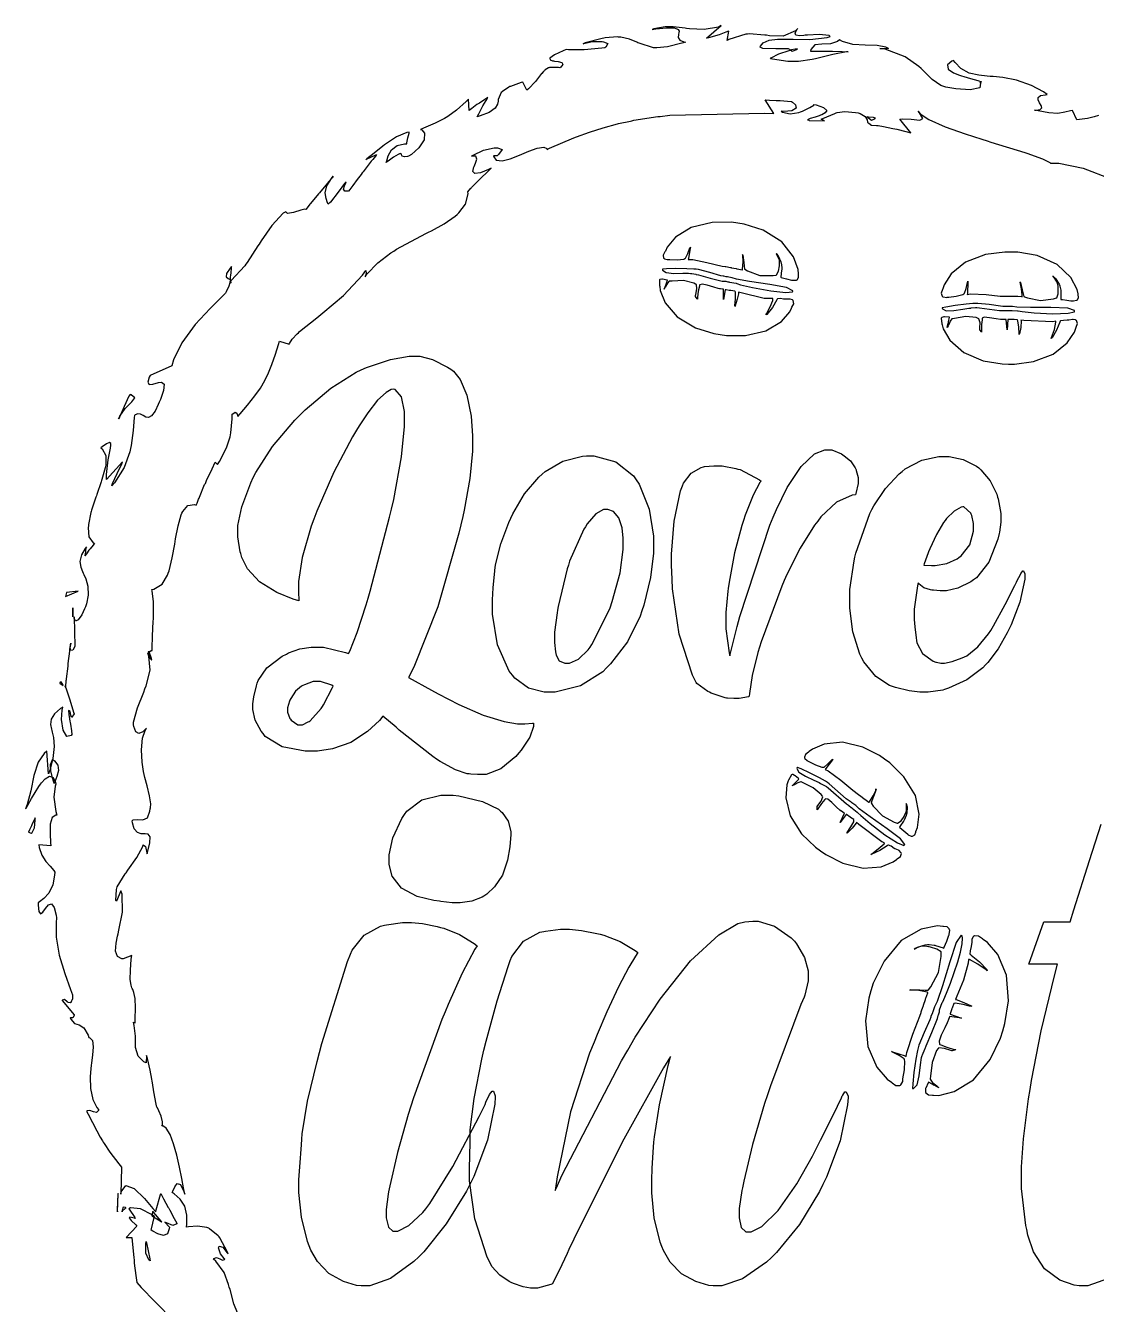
# Model space of a CAD drawing. Extents: x 85 to 277, y 22 to 328.
# Drawn here: x 85.4 to 151.6, y 249.3 to 328.4 of the extents above; entities that cross this region are included whole.
import ezdxf

# ---------------------------------------------------------------- set-up
doc = ezdxf.new("R2010")
doc.units = 0
doc.header["$MEASUREMENT"] = 0

msp = doc.modelspace()

# ---------------------------------------------------------------- linework, layer by layer
at = {"color": 32}
for points in [[(151.758, 322.808), (151.493, 322.724), (151.078, 322.632), (150.588, 322.562), (150.424, 322.545), (150.143, 323.108), (150.023, 323.087), (149.669, 323.007), (149.243, 322.942), (148.683, 322.971), (148.029, 323.092), (147.814, 323.144), (147.896, 323.143), (148.15, 323.175), (148.262, 323.274), (148.226, 323.421), (148.123, 323.595), (148.027, 323.771), (148.022, 323.929), (148.182, 324.046), (148.488, 324.095), (148.59, 324.097), (148.36, 324.261), (147.611, 324.666), (146.693, 324.992), (145.84, 325.154), (145.256, 325.211), (145.062, 325.225), (144.887, 325.238), (144.366, 325.291), (143.761, 325.429), (143.242, 325.713), (142.892, 326.076), (142.805, 326.213), (142.699, 326.166), (142.425, 325.932), (142.469, 325.672), (142.803, 325.446), (143.171, 325.3), (143.298, 325.261), (143.433, 325.217), (143.847, 325.097), (144.298, 324.97), (144.533, 324.885), (144.453, 324.841), (144.427, 324.838), (144.464, 324.798), (144.42, 324.522), (143.822, 324.401), (142.952, 324.447), (142.329, 324.558), (142.133, 324.626), (142.01, 324.662), (141.476, 325.041), (140.927, 325.597), (140.794, 325.72), (140.662, 325.844), (139.801, 326.444), (138.57, 326.902), (138.253, 326.955), (138.315, 326.946), (138.517, 326.955), (138.72, 326.964), (138.782, 326.955), (138.622, 327.035), (138.079, 327.142), (137.345, 327.153), (136.569, 327.199), (135.935, 327.379), (135.749, 327.484), (135.636, 327.389), (135.19, 327.23), (134.663, 327.225), (134.229, 327.172), (133.98, 326.888), (133.949, 326.778), (133.949, 326.778), (134.319, 326.778), (134.914, 326.778), (135.114, 326.778), (135.315, 326.778), (135.92, 326.76), (136.278, 326.742), (136.278, 326.742), (136.19, 326.734), (135.342, 326.584), (135.254, 326.566), (135.166, 326.54), (134.258, 326.301), (134.162, 326.283), (134.064, 326.267), (133.211, 326.143), (132.927, 326.143), (132.564, 326.143), (131.612, 326.293), (131.48, 326.319), (131.524, 326.364), (132.009, 326.612), (132.635, 326.823), (132.751, 326.849), (132.591, 326.929), (131.811, 326.937), (131.011, 326.946), (130.845, 327.025), (130.861, 327.101), (131.029, 327.302), (131.4, 327.458), (131.916, 327.521), (132.383, 327.525), (132.538, 327.518), (132.882, 327.518), (133.914, 327.502), (134.998, 327.624), (135.184, 327.695), (135.104, 327.749), (134.487, 327.824), (133.765, 327.776), (133.633, 327.767), (133.546, 327.755), (133.283, 327.733), (133.058, 327.767), (133.007, 327.906), (133.122, 328.126), (133.174, 328.19), (133.032, 328.041), (132.27, 327.714), (131.418, 327.74), (131.233, 327.767), (131.145, 327.776), (130.174, 327.846), (130.069, 327.837), (129.963, 327.828), (128.904, 327.51), (128.8, 327.448), (128.904, 328.013), (128.834, 327.997), (128.309, 327.788), (127.661, 327.6), (127.529, 327.59), (128.447, 328.366), (128.271, 328.278), (127.383, 328.119), (126.479, 328.173), (126.294, 328.19), (126.206, 328.199), (125.479, 328.296), (125.236, 328.296), (124.972, 328.296), (124.266, 328.155), (124.178, 328.119), (124.397, 328.156), (125.061, 328.232), (125.561, 328.221), (125.785, 328.125), (125.835, 328.015), (125.835, 327.977), (125.829, 327.934), (125.791, 327.805), (125.778, 327.62), (125.889, 327.456), (126.137, 327.357), (126.224, 327.342), (126.004, 327.272), (125.13, 327.048), (124.468, 326.981), (124.354, 326.989), (124.248, 326.999), (123.375, 327.273), (123.296, 327.308), (123.216, 327.343), (122.775, 327.524), (122.229, 327.652), (122.097, 327.66), (122.035, 327.67), (121.267, 327.608), (121.179, 327.59), (121.091, 327.572), (120.031, 327.291), (119.908, 327.237), (119.943, 327.255), (120.384, 327.37), (120.438, 327.378), (120.49, 327.387), (121.019, 327.387), (121.073, 327.378), (121.161, 327.37), (121.438, 327.263), (121.313, 327.031), (121.249, 326.989), (121.055, 326.973), (119.971, 326.871), (118.991, 326.858), (118.85, 326.885), (118.671, 326.81), (118.144, 326.562), (117.854, 326.361), (117.868, 326.245), (118.021, 326.19), (118.074, 326.179), (118.144, 326.172), (118.353, 326.147), (118.586, 326.087), (118.659, 325.965), (118.52, 325.796), (118.463, 325.754), (118.392, 325.772), (117.836, 325.772), (117.792, 325.754), (117.766, 325.746), (117.562, 325.632), (117.545, 325.614), (117.511, 325.578), (117.475, 325.544), (117.439, 325.508), (117.429, 325.5), (117.343, 325.411), (117.335, 325.402), (117.273, 325.331), (116.954, 324.904), (116.531, 324.459), (116.417, 324.379), (116.17, 324.872), (116.082, 324.846), (115.411, 324.609), (115.358, 324.592), (115.305, 324.565), (114.925, 324.3), (114.899, 324.273), (114.846, 324.229), (114.661, 323.788), (114.653, 323.744), (114.646, 323.685), (114.617, 323.505), (114.475, 323.26), (114.096, 323.001), (113.538, 322.778), (113.348, 322.721), (113.348, 322.721), (113.453, 322.903), (113.629, 323.242), (113.665, 323.321), (113.709, 323.401), (113.907, 323.74), (114.017, 323.92), (114.017, 323.92), (114.017, 323.92), (113.836, 323.794), (113.497, 323.577), (113.418, 323.533), (113.338, 323.481), (113.016, 323.242), (112.853, 323.108), (112.853, 323.108), (112.819, 323.814), (112.677, 323.674), (112.077, 323.132), (111.548, 322.748), (111.442, 322.685), (111.336, 322.625), (110.753, 322.343), (110.031, 322.025), (109.854, 321.946), (109.927, 321.921), (110.101, 321.711), (110.079, 321.315), (109.759, 320.82), (109.288, 320.399), (109.115, 320.286), (109.051, 320.272), (108.854, 320.256), (108.724, 320.296), (108.675, 320.369), (108.65, 320.438), (108.598, 320.463), (108.463, 320.406), (108.194, 320.231), (107.851, 319.983), (107.738, 319.899), (107.764, 320.001), (107.856, 320.306), (108.055, 320.681), (108.412, 320.956), (108.858, 321.064), (109.008, 321.064), (108.999, 321.117), (109.079, 321.43), (109.157, 321.725), (109.149, 321.769), (109.016, 321.751), (108.363, 321.487), (107.748, 321.08), (107.633, 320.992), (107.517, 320.904), (106.984, 320.481), (106.539, 320.129), (106.469, 320.076), (106.521, 320.111), (107.094, 320.384), (107.138, 320.392), (107.138, 320.392), (107.062, 320.296), (106.9, 320.094), (106.856, 320.04), (106.812, 319.987), (106.309, 319.336), (106.256, 319.264), (106.178, 319.161), (105.945, 318.85), (105.674, 318.488), (105.482, 318.233), (105.41, 318.135), (105.41, 318.135), (105.352, 318.123), (105.169, 318.135), (105.1, 318.259), (105.151, 318.463), (105.237, 318.642), (105.268, 318.699), (105.162, 318.602), (104.769, 318.065), (104.289, 317.456), (104.14, 317.324), (104.114, 317.413), (104.02, 317.674), (103.954, 318.029), (104.06, 318.464), (104.344, 318.918), (104.458, 319.052), (104.458, 319.052), (104.385, 318.962), (104.192, 318.727), (103.921, 318.397), (103.688, 318.122), (103.61, 318.029), (103.557, 317.968), (103.055, 317.377), (103.011, 317.324), (102.975, 317.271), (102.765, 317.007), (102.765, 317.007), (102.702, 317.016), (102.447, 316.95), (102.001, 316.817), (101.628, 316.743), (101.523, 316.848), (101.53, 316.865), (101.37, 316.768), (100.66, 316.019), (100.004, 315.058), (99.8721, 314.854), (99.8001, 314.758), (99.1306, 313.717), (99.0604, 313.619), (98.9887, 313.523), (98.1604, 312.605), (98.0722, 312.525), (98.0722, 312.458), (98.0101, 312.252), (97.8422, 311.908), (97.7896, 311.82), (97.5596, 311.577), (96.8446, 310.873), (95.9196, 309.899), (95.0997, 308.765), (94.5885, 307.709), (94.4742, 307.34), (93.1333, 306.74), (93.0878, 306.643), (93.001, 306.327), (93.0836, 306.181), (93.3069, 306.2), (93.5207, 306.262), (93.5923, 306.281), (93.6544, 306.299), (93.8512, 306.319), (94.0015, 306.199), (93.974, 305.821), (93.7768, 305.263), (93.6985, 305.083), (93.6417, 304.945), (93.4434, 304.542), (93.2272, 304.251), (93.0409, 304.151), (92.873, 304.175), (92.7132, 304.261), (92.5505, 304.348), (92.3766, 304.373), (92.2211, 304.307), (92.1812, 304.271), (92.1632, 304.139), (92.0972, 303.341), (91.9787, 302.419), (91.9346, 302.224), (91.8905, 302.031), (91.5363, 301.052), (90.9366, 300.108), (90.7701, 299.931), (90.8142, 300.073), (91.1049, 300.687), (91.3956, 301.28), (91.4396, 301.413), (91.4396, 301.413), (90.4515, 300.32), (90.4515, 300.625), (90.5482, 301.537), (90.6819, 302.242), (90.6999, 302.331), (90.7094, 302.38), (90.715, 302.533), (90.6364, 302.601), (90.4406, 302.515), (90.1802, 302.328), (90.0987, 302.26), (90.1869, 302.208), (90.4117, 301.797), (90.4074, 301.228), (90.3813, 301.096), (90.3633, 301.035), (90.1608, 300.32), (90.1347, 300.25), (90.1072, 300.171), (89.844, 299.376), (89.8179, 299.296), (89.7901, 299.218), (89.5255, 298.424), (89.4994, 298.344), (89.4814, 298.265), (89.3315, 297.533), (89.323, 297.462), (89.305, 297.33), (89.3452, 296.77), (89.6137, 296.405), (89.7117, 296.369), (89.7117, 296.369), (89.6179, 296.255), (89.4373, 296.034), (89.3932, 295.981), (89.3576, 295.936), (89.1992, 295.72), (89.1124, 295.592), (89.1124, 295.592), (89.1385, 295.654), (89.1646, 295.876), (89.1907, 296.096), (89.2168, 296.157), (89.1247, 296.044), (88.9, 295.661), (88.8062, 295.253), (88.864, 294.892), (88.9674, 294.622), (89.0062, 294.533), (89.0475, 294.443), (89.166, 294.164), (89.2874, 293.719), (89.3025, 293.161), (89.203, 292.624), (89.1466, 292.453), (89.093, 292.328), (88.9123, 291.957), (88.7003, 291.633), (88.5363, 291.56), (88.4481, 291.751), (88.441, 291.817), (88.477, 290.019), (88.4576, 289.954), (88.3585, 289.77), (88.2467, 289.737), (88.1888, 289.891), (88.2096, 290.123), (88.2304, 290.196), (88.2304, 290.196), (88.1669, 289.833), (88.1585, 289.771), (88.1489, 289.711), (88.0622, 288.943), (88.054, 288.855), (88.0442, 288.776), (87.956, 287.999), (87.9479, 287.937), (87.938, 287.876), (87.9119, 287.514), (87.9119, 287.514), (87.8777, 287.55), (87.9217, 287.444), (88.1849, 286.686), (88.4135, 285.926), (88.441, 285.82), (88.4121, 285.762), (88.2869, 285.605), (88.2371, 285.742), (88.2026, 285.97), (88.102, 286.041), (88.0883, 286.033), (88.0883, 286.033), (88.1144, 285.794), (88.1765, 285.379), (88.1944, 285.291), (88.211, 285.195), (88.2731, 284.777), (88.3006, 284.551), (88.3006, 284.551), (88.2551, 284.497), (87.9877, 284.439), (87.7658, 284.816), (87.6695, 285.484), (87.6956, 286.059), (87.7355, 286.243), (87.6032, 286.154), (87.2381, 285.84), (87.0162, 285.495), (86.9858, 285.163), (87.0409, 284.889), (87.0659, 284.798), (87.0934, 284.69), (87.165, 284.36), (87.2105, 283.802), (87.1291, 283.072), (86.9379, 282.349), (86.8535, 282.116), (86.7473, 283.527), (86.589, 283.387), (86.2252, 282.838), (85.9621, 282.025), (85.7649, 281.073), (85.543, 280.235), (85.4424, 279.965), (85.477, 280.009), (85.8075, 280.591), (86.2623, 281.348), (86.3604, 281.481), (86.4249, 281.57), (86.6468, 281.818), (86.9142, 281.984), (87.1432, 281.898), (87.2892, 281.59), (87.3125, 281.481), (87.2765, 281.366), (87.1883, 280.688), (87.3111, 279.797), (87.3827, 279.576), (87.3054, 279.576), (87.0783, 279.429), (86.964, 279.021), (86.9611, 278.416), (86.9887, 277.858), (86.9957, 277.672), (86.2542, 277.742), (86.2845, 277.577), (86.4485, 277.092), (86.6951, 276.711), (86.9678, 276.424), (87.1859, 276.149), (87.2423, 276.049), (87.2367, 275.853), (87.1305, 275.266), (86.8881, 274.753), (86.5657, 274.413), (86.3053, 274.212), (86.2182, 274.144), (86.2196, 274.012), (86.2637, 273.615), (86.3646, 273.47), (86.5064, 273.578), (86.6771, 273.805), (86.8592, 274.016), (87.0423, 274.079), (87.2091, 273.862), (87.3263, 273.388), (87.3485, 273.226), (87.3234, 272.931), (87.3428, 272.036), (87.5235, 270.925), (87.8625, 269.774), (88.2138, 268.791), (88.3348, 268.464), (88.3348, 268.438), (88.3348, 268.379), (88.3348, 268.358), (88.3348, 268.252), (88.3348, 268.217), (88.3087, 268.121), (88.3006, 268.111), (88.2908, 268.095), (88.2385, 267.98), (88.2304, 267.971), (88.2206, 267.962), (88.0703, 267.997), (88.054, 268.005), (88.0181, 268.032), (87.8498, 268.178), (87.7094, 268.137), (87.7013, 268.111), (88.441, 267.229), (88.4467, 267.185), (88.3571, 267.036), (88.211, 267.045), (88.1944, 267.053), (88.2371, 266.954), (88.4647, 266.697), (88.7497, 266.608), (89.0475, 266.434), (89.305, 265.981), (89.359, 265.818), (89.4196, 265.803), (89.5738, 265.634), (89.6278, 265.259), (89.5809, 264.732), (89.5174, 264.251), (89.4994, 264.09), (89.4789, 263.918), (89.4362, 263.398), (89.45, 262.679), (89.6027, 261.987), (89.844, 261.505), (89.9583, 261.372), (89.946, 261.324), (89.8317, 261.193), (89.6401, 261.228), (89.4221, 261.309), (89.2514, 261.298), (89.2168, 261.268), (89.3078, 261.097), (89.5794, 260.579), (89.8483, 260.065), (90.0561, 259.676), (90.1912, 259.439), (90.2409, 259.362), (90.3016, 259.266), (90.6459, 258.746), (91.2012, 258.014), (91.3694, 257.81), (91.3335, 256.153), (91.3599, 256.293), (91.645, 256.672), (92.1576, 256.493), (92.7971, 255.87), (93.3154, 255.262), (93.4861, 255.058), (93.5207, 255.174), (93.7853, 256.126), (93.8029, 256.187), (93.8029, 256.187), (93.9271, 255.948), (93.9451, 255.904), (93.9712, 255.86), (94.2619, 255.324), (94.2979, 255.271), (94.3585, 255.156), (94.6369, 254.641), (94.791, 254.353), (94.791, 254.353), (94.7857, 254.31), (94.5526, 254.204), (94.1476, 254.371), (94.0513, 254.423), (94.0774, 254.397), (94.3144, 254.134), (94.3321, 254.106), (94.3268, 254.003), (94.2206, 253.697), (93.9655, 253.582), (93.6128, 253.684), (93.3016, 253.863), (93.2035, 253.93), (93.2201, 254.001), (93.3979, 254.706), (93.4159, 254.776), (93.2737, 254.864), (92.5544, 255.23), (91.9247, 255.297), (91.8284, 255.235), (91.8545, 255.209), (92.1893, 254.697), (92.2154, 254.635), (92.1798, 254.663), (91.8806, 254.724), (91.8626, 254.706), (91.8475, 254.684), (91.9593, 254.507), (92.25, 254.248), (92.3216, 254.176), (91.652, 253.471), (92.0048, 253.471), (92.0048, 253.471), (92.0475, 253.03), (92.1272, 252.236), (92.1452, 252.06), (92.1618, 251.883), (92.2595, 251.108), (92.3216, 250.685), (92.3216, 250.685), (92.5848, 250.381), (93.4297, 249.517), (94.6009, 248.325)], [(98.7242, 248.364), (98.323, 249.366), (98.0803, 250.244), (98.0362, 250.402), (97.9921, 250.562), (97.7138, 251.306), (97.2083, 251.998), (97.0499, 252.13), (97.0802, 252.17), (97.2439, 252.23), (97.4411, 252.157), (97.6189, 252.071), (97.7403, 252.105), (97.7554, 252.13), (97.7276, 252.166), (97.499, 252.466), (97.3748, 252.835), (97.4026, 252.906), (97.4079, 252.921), (97.6436, 252.876), (97.9124, 252.519), (97.966, 252.448), (97.9219, 252.563), (97.4549, 253.445), (97.4026, 253.507), (97.3487, 253.569), (96.8195, 254.01), (96.7673, 254.036), (96.6516, 254.09), (96.0783, 254.176), (95.5051, 254.124), (95.3904, 254.106), (95.407, 254.288), (95.4056, 254.839), (95.2803, 255.395), (94.9882, 255.843), (94.6355, 256.165), (94.5085, 256.257), (94.5487, 256.339), (94.6587, 256.589), (94.8171, 256.814), (95.0143, 256.735), (95.232, 256.304), (95.286, 256.153), (95.2666, 256.25), (95.213, 256.541), (95.1039, 257.121), (94.9621, 257.82), (94.791, 258.556), (94.5928, 259.256), (94.3723, 259.839), (94.131, 260.23), (93.9327, 260.36), (93.8749, 260.35), (93.9038, 260.402), (93.9038, 260.612), (93.8209, 260.959), (93.6847, 261.294), (93.5909, 261.47), (93.5563, 261.515), (93.5122, 261.709), (93.3619, 262.459), (93.2822, 263.032), (93.2737, 263.136), (93.2561, 263.242), (93.1499, 263.813), (92.9735, 264.539), (92.921, 264.724), (92.8867, 264.267), (92.746, 264.331), (92.3918, 264.673), (92.2457, 265.214), (92.2267, 265.909), (92.1618, 266.561), (92.111, 266.77), (92.2154, 266.736), (92.2253, 266.967), (92.2376, 267.662), (92.2073, 268.243), (92.1357, 268.602), (92.0655, 268.792), (92.039, 268.853), (92.0171, 268.905), (91.9649, 269.069), (91.9166, 269.412), (91.9208, 269.988), (91.9773, 270.672), (92.0048, 270.897), (91.4756, 270.687), (91.386, 270.696), (91.1324, 270.841), (91.011, 271.172), (91.0428, 271.65), (91.1271, 272.092), (91.1571, 272.238), (91.2012, 272.451), (91.4301, 273.575), (91.4121, 274.682), (91.3335, 274.884), (91.0526, 274.249), (91.0248, 274.303), (91.0594, 274.982), (91.0869, 275.06), (91.113, 275.141), (91.5899, 275.934), (91.652, 276.013), (91.7663, 276.173), (92.3135, 276.944), (92.6828, 277.628), (92.7104, 277.742), (92.7104, 277.742), (92.8469, 277.632), (92.939, 277.239), (92.9569, 277.177), (93.0081, 277.347), (93.1263, 277.862), (93.1347, 278.232), (93.0233, 278.384), (92.8289, 278.413), (92.5918, 278.416), (92.3562, 278.488), (92.1576, 278.726), (92.0517, 279.098), (92.039, 279.224), (92.0972, 279.272), (92.359, 279.31), (92.691, 279.277), (92.9721, 279.403), (93.1196, 279.823), (93.1333, 279.965), (93.1704, 280.027), (93.1817, 280.276), (93.1016, 280.759), (92.9488, 281.375), (92.8176, 281.905), (92.7806, 282.082), (92.7393, 282.271), (92.6483, 282.841), (92.5985, 283.603), (92.6758, 284.319), (92.8342, 284.799), (92.921, 284.938), (92.8631, 284.882), (92.68, 284.719), (92.45, 284.609), (92.2514, 284.716), (92.1286, 285.04), (92.111, 285.151), (92.1191, 285.31), (92.3699, 286.197), (92.7446, 287.171), (92.8165, 287.373), (92.8949, 287.568), (93.1415, 288.52), (93.0712, 289.402), (92.9929, 289.56), (93.019, 289.596), (93.2092, 289.737), (93.2737, 289.737), (93.2642, 289.861), (93.2822, 290.645), (93.3358, 291.535), (93.3457, 291.711), (93.3538, 291.898), (93.3581, 292.757), (93.2737, 293.423), (93.2395, 293.511), (93.3718, 293.529), (93.883, 293.852), (94.2178, 294.401), (94.2619, 294.533), (94.3144, 294.676), (94.5127, 295.465), (94.6587, 296.307), (94.6849, 296.474), (94.7194, 296.642), (94.8835, 297.45), (95.0655, 298.133), (95.1096, 298.238), (95.1618, 298.344), (95.4691, 298.71), (95.8854, 298.777), (95.9915, 298.733), (95.9915, 298.733), (96.0395, 298.853), (96.1401, 299.095), (96.1679, 299.156), (96.194, 299.218), (96.5108, 299.995), (96.5549, 300.073), (96.6336, 300.241), (96.974, 300.977), (97.1543, 301.378), (97.1543, 301.378), (97.2965, 301.236), (97.4189, 301.431), (97.8599, 302.26), (98.0902, 302.949), (98.1082, 303.072), (98.1343, 303.196), (98.2126, 304.056), (98.2126, 304.341), (98.25, 304.38), (98.3961, 304.464), (98.4952, 304.417), (98.5393, 304.297), (98.5559, 304.219), (98.5654, 304.201), (98.7129, 304.376), (99.1514, 304.902), (99.6075, 305.474), (99.9603, 305.966), (100.237, 306.423), (100.466, 306.895), (100.674, 307.425), (100.89, 308.065), (101.079, 308.66), (101.141, 308.857), (101.74, 308.681), (101.749, 308.725), (101.917, 308.995), (102.225, 309.316), (102.306, 309.386), (102.384, 309.458), (103.452, 310.312), (103.576, 310.408), (103.823, 310.603), (105.1, 311.689), (106.274, 312.95), (106.469, 313.231), (106.477, 313.214), (106.503, 313.09), (106.459, 312.897), (106.433, 312.844), (106.537, 313.004), (107.221, 313.703), (108.029, 314.317), (108.197, 314.431), (108.373, 314.547), (110.173, 315.508), (110.349, 315.596), (110.526, 315.684), (111.324, 316.116), (111.997, 316.583), (112.113, 316.688), (112.227, 316.786), (112.632, 317.329), (112.791, 317.959), (112.783, 318.099), (112.783, 318.099), (112.968, 318.312), (112.995, 318.346), (113.029, 318.382), (113.444, 318.797), (113.488, 318.841), (113.585, 318.929), (114.004, 319.326), (114.23, 319.546), (114.23, 319.546), (114.064, 319.466), (113.552, 319.264), (113.206, 319.22), (113.097, 319.348), (113.119, 319.526), (113.135, 319.581), (113.163, 319.651), (113.253, 319.86), (113.33, 320.12), (113.273, 320.286), (113.06, 320.303), (112.995, 320.286), (113.1, 320.366), (113.753, 320.658), (114.406, 320.807), (114.512, 320.815), (114.61, 320.815), (114.904, 320.701), (114.682, 320.389), (114.583, 320.322), (114.37, 320.322), (114.376, 320.251), (114.531, 320.044), (114.893, 320.006), (115.391, 320.136), (115.962, 320.358), (116.541, 320.601), (117.064, 320.789), (117.467, 320.851), (117.667, 320.76), (117.687, 320.711), (117.836, 320.781), (119.335, 321.426), (119.485, 321.487), (120.297, 321.769), (120.367, 321.795), (121.073, 322.034), (121.143, 322.05), (122.025, 322.298), (122.096, 322.316), (122.837, 322.466), (122.907, 322.475), (123.048, 322.511), (124.521, 322.739), (124.671, 322.756), (125.262, 322.828), (131.109, 322.96), (131.692, 322.932), (131.163, 323.78), (131.163, 323.78), (131.422, 323.762), (131.836, 323.744), (131.975, 323.744), (132.079, 323.736), (132.538, 323.697), (132.785, 323.674), (132.785, 323.674), (132.853, 323.64), (133.028, 323.476), (133.064, 323.255), (132.8, 323.093), (132.311, 323.06), (132.151, 323.074), (132.221, 323.014), (132.697, 322.912), (133.244, 323.004), (133.35, 323.038), (133.455, 323.074), (133.914, 323.295), (134.162, 323.447), (134.162, 323.497), (134.314, 323.459), (134.768, 323.299), (134.968, 323.124), (134.87, 322.968), (134.658, 322.857), (134.585, 322.828), (134.502, 322.793), (134.246, 322.709), (133.94, 322.617), (133.78, 322.55), (133.853, 322.512), (133.879, 322.509), (134.831, 322.475), (134.621, 322.579), (134.717, 322.615), (135.465, 322.942), (135.537, 322.968), (135.616, 322.986), (136.08, 323.048), (136.737, 323.004), (136.914, 322.968), (137.024, 322.927), (137.335, 322.741), (137.463, 322.541), (137.492, 322.389), (137.583, 322.307), (137.619, 322.298), (137.619, 322.279), (137.724, 322.218), (138.042, 322.192), (138.148, 322.192), (138.148, 322.192), (138.461, 322.126), (139.039, 322.007), (139.171, 321.98), (139.294, 321.954), (139.849, 321.817), (140.159, 321.733), (140.159, 321.733), (139.488, 322.579), (139.659, 322.604), (140.189, 322.584), (140.714, 322.523), (140.907, 322.615), (140.702, 322.971), (140.618, 323.074), (140.742, 322.918), (141.264, 322.57), (142.274, 322.104), (143.524, 321.666), (144.544, 321.345), (144.885, 321.24), (145.114, 321.17), (147.215, 320.525), (147.391, 320.463), (147.567, 320.402), (148.295, 320.124), (148.758, 319.899), (148.802, 319.863), (149.306, 319.863), (150.821, 319.551), (152.523, 318.903)]]:
    msp.add_lwpolyline(points, dxfattribs=at)
for points in [[(132.715, 326.849), (132.741, 326.849), (132.811, 326.788), (132.821, 326.778), (132.892, 326.806), (133.106, 326.894), (133.152, 326.933), (133.004, 326.914), (132.786, 326.865), (132.715, 326.849)], [(137.724, 322.509), (137.443, 322.721), (137.539, 322.721), (137.833, 322.703), (137.953, 322.655), (137.888, 322.588), (137.765, 322.527), (137.724, 322.509)], [(124.99, 314.431), (124.962, 314.379), (124.847, 314.175), (124.883, 314.001), (124.919, 313.972), (124.936, 313.956), (125.108, 313.902), (125.166, 313.902), (125.254, 313.912), (125.716, 313.898), (126.126, 313.938), (126.188, 313.972), (126.232, 314), (126.377, 314.287), (126.505, 314.626), (126.541, 314.678), (126.523, 314.617), (126.417, 313.964), (126.401, 313.902), (126.69, 313.902), (127.56, 313.73), (128.507, 313.505), (128.694, 313.479), (128.72, 313.471), (129.019, 313.417), (129.046, 313.407), (129.073, 313.399), (129.372, 313.347), (129.399, 313.337), (129.433, 313.329), (129.725, 313.276), (129.752, 313.267), (129.76, 313.311), (129.79, 313.757), (129.769, 314.185), (129.752, 314.219), (129.778, 314.185), (129.835, 313.721), (129.874, 313.312), (129.892, 313.303), (130.059, 313.206), (130.836, 312.928), (131.647, 312.915), (131.833, 312.95), (131.867, 312.959), (131.977, 313.188), (132.035, 313.523), (132.045, 313.583), (132.045, 313.646), (132.045, 313.786), (132.045, 313.832), (132.035, 313.876), (131.867, 314.255), (131.833, 314.289), (131.833, 314.289), (131.965, 314.132), (132.133, 313.761), (132.151, 313.655), (132.159, 313.629), (132.185, 313.358), (132.185, 313.267), (132.176, 313.223), (132.123, 312.844), (132.115, 312.808), (132.15, 312.8), (132.48, 312.721), (132.793, 312.641), (132.821, 312.631), (132.847, 312.623), (133.076, 312.623), (133.103, 312.631), (133.142, 312.648), (133.222, 312.787), (133.21, 312.962), (133.21, 313.02), (133.19, 313.29), (132.912, 314.081), (132.185, 315), (131.035, 315.714), (129.868, 316.095), (129.469, 316.159), (129.075, 316.213), (127.871, 316.203), (126.58, 315.891), (125.614, 315.281), (125.1, 314.665), (124.99, 314.431)], [(142.133, 312.102), (142.116, 312.05), (142.028, 311.829), (142.089, 311.638), (142.133, 311.609), (142.151, 311.592), (142.389, 311.565), (142.416, 311.573), (142.504, 311.591), (142.967, 311.641), (143.378, 311.741), (143.44, 311.785), (143.484, 311.821), (143.589, 312.12), (143.659, 312.491), (143.687, 312.561), (143.677, 312.5), (143.659, 311.821), (143.651, 311.749), (143.844, 311.777), (144.815, 311.737), (145.688, 311.643), (145.98, 311.643), (146.068, 311.643), (146.266, 311.643), (146.333, 311.643), (146.421, 311.643), (146.619, 311.643), (146.685, 311.643), (146.774, 311.643), (147.011, 311.618), (147.038, 311.609), (147.038, 311.73), (147.006, 312.094), (146.922, 312.499), (146.896, 312.525), (146.931, 312.491), (147.05, 312.028), (147.151, 311.618), (147.179, 311.609), (147.363, 311.539), (148.167, 311.376), (148.969, 311.477), (149.155, 311.539), (149.189, 311.548), (149.273, 311.781), (149.269, 312.138), (149.261, 312.208), (149.261, 312.27), (149.233, 312.438), (149.225, 312.455), (149.215, 312.499), (148.977, 312.852), (148.942, 312.878), (148.942, 312.878), (149.101, 312.738), (149.33, 312.385), (149.365, 312.279), (149.374, 312.252), (149.437, 312.009), (149.437, 311.926), (149.437, 311.803), (149.437, 311.526), (149.437, 311.433), (149.528, 311.433), (149.802, 311.398), (150.057, 311.362), (150.143, 311.362), (150.213, 311.362), (150.398, 311.388), (150.424, 311.397), (150.458, 311.424), (150.526, 311.565), (150.504, 311.741), (150.496, 311.785), (150.438, 312.049), (150.053, 312.793), (149.211, 313.603), (147.979, 314.147), (146.771, 314.355), (146.367, 314.361), (145.969, 314.366), (144.773, 314.212), (143.535, 313.747), (142.656, 313.027), (142.218, 312.349), (142.133, 312.102)], [(98.1082, 312.631), (98.1082, 312.631), (98.1121, 312.765), (98.1329, 313.002), (98.1424, 313.054), (98.1509, 313.108), (98.1728, 313.347), (98.1784, 313.479), (98.1784, 313.479), (98.0888, 313.377), (97.8546, 313.035), (97.838, 312.831), (97.9745, 312.74), (98.0902, 312.667), (98.1082, 312.631)], [(126.894, 312.984), (127.035, 312.958), (127.748, 312.76), (128.498, 312.579), (128.658, 312.561), (128.718, 312.561), (128.858, 312.525), (128.904, 312.525), (128.948, 312.517), (129.355, 312.438), (129.399, 312.421), (129.639, 312.349), (130.375, 312.175), (131.498, 311.966), (132.435, 311.871), (132.844, 311.916), (132.857, 311.962), (132.862, 311.981), (132.475, 312.174), (131.448, 312.354), (130.192, 312.543), (129.377, 312.692), (129.117, 312.773), (129.089, 312.783), (128.826, 312.835), (128.8, 312.844), (128.738, 312.844), (128.597, 312.878), (128.552, 312.878), (128.41, 312.906), (127.736, 313.104), (127.043, 313.285), (126.894, 313.303), (126.749, 313.319), (126.315, 313.338), (125.627, 313.343), (125.053, 313.327), (124.813, 313.309), (124.813, 313.303), (124.817, 313.247), (125.028, 313.096), (125.505, 313.046), (126.067, 313.064), (126.424, 313.072), (126.541, 313.054), (126.629, 313.054), (126.866, 312.994), (126.894, 312.984)], [(98.1082, 312.455), (98.1424, 312.491), (98.1424, 312.518), (98.1163, 312.589), (98.1082, 312.597), (98.1082, 312.455)], [(124.637, 312.244), (124.668, 311.986), (124.972, 311.235), (125.712, 310.366), (126.848, 309.695), (127.987, 309.341), (128.375, 309.28), (128.757, 309.221), (129.933, 309.213), (131.202, 309.497), (132.159, 310.079), (132.673, 310.676), (132.785, 310.903), (132.811, 310.957), (132.926, 311.178), (132.894, 311.368), (132.857, 311.397), (132.839, 311.415), (132.693, 311.467), (132.644, 311.467), (132.573, 311.467), (132.414, 311.467), (132.362, 311.467), (132.297, 311.467), (132.106, 311.495), (131.921, 311.485), (131.903, 311.467), (131.877, 311.415), (131.604, 310.948), (131.259, 310.516), (131.197, 310.48), (131.232, 310.542), (131.462, 310.992), (131.622, 311.376), (131.622, 311.503), (131.093, 311.503), (129.682, 311.839), (129.505, 311.892), (129.505, 311.781), (129.425, 311.451), (129.31, 311.054), (129.293, 311.01), (129.284, 311.054), (129.319, 311.468), (129.319, 311.882), (129.293, 311.926), (129.284, 311.944), (129.037, 311.988), (129.01, 311.996), (128.931, 311.996), (128.753, 312.032), (128.694, 312.032), (128.588, 311.433), (128.588, 312.068), (128.525, 312.068), (128.386, 312.102), (128.341, 312.102), (128.247, 312.117), (127.974, 312.196), (127.577, 312.315), (127.254, 312.38), (127.109, 312.336), (127.106, 312.315), (127.096, 312.27), (127.021, 311.945), (126.964, 311.587), (126.964, 311.467), (126.954, 311.485), (126.86, 311.631), (126.86, 311.679), (126.868, 311.741), (126.938, 312.086), (126.904, 312.359), (126.86, 312.385), (126.753, 312.456), (126.117, 312.605), (125.413, 312.579), (125.272, 312.561), (125.232, 312.561), (125.116, 312.438), (125.006, 312.244), (124.99, 312.208), (124.972, 312.192), (124.919, 312.068), (124.919, 312.068), (124.919, 312.068), (125.014, 312.315), (125.024, 312.349), (125.042, 312.385), (125.13, 312.631), (125.13, 312.631), (125.094, 312.641), (124.813, 312.702), (124.813, 312.702), (124.769, 312.702), (124.645, 312.677), (124.637, 312.667), (124.619, 312.651), (124.627, 312.298), (124.637, 312.244)], [(144.25, 310.938), (144.4, 310.93), (145.637, 310.761), (146.05, 310.761), (146.111, 310.761), (146.25, 310.761), (146.297, 310.761), (146.419, 310.761), (146.747, 310.737), (146.792, 310.727), (147.04, 310.687), (147.792, 310.614), (148.933, 310.556), (149.876, 310.584), (150.276, 310.68), (150.283, 310.727), (150.286, 310.759), (149.866, 310.896), (148.824, 310.935), (147.549, 310.94), (146.713, 310.969), (146.439, 311.01), (146.351, 311.01), (146.152, 311.01), (146.086, 311.01), (146.024, 311.01), (145.883, 311.01), (145.838, 311.01), (145.696, 311.019), (145.004, 311.124), (144.294, 311.196), (144.146, 311.186), (144.002, 311.186), (143.572, 311.147), (142.897, 311.058), (142.333, 310.963), (142.099, 310.919), (142.099, 310.903), (142.113, 310.851), (142.344, 310.741), (142.821, 310.759), (143.378, 310.849), (143.742, 310.903), (143.863, 310.903), (143.889, 310.913), (144.159, 310.938), (144.25, 310.938)], [(142.099, 309.879), (142.169, 309.627), (142.579, 308.924), (143.429, 308.161), (144.637, 307.648), (145.801, 307.453), (146.19, 307.446), (146.578, 307.44), (147.744, 307.595), (148.959, 308.055), (149.831, 308.766), (150.268, 309.427), (150.354, 309.669), (150.37, 309.722), (150.458, 309.955), (150.395, 310.141), (150.354, 310.162), (150.336, 310.172), (150.191, 310.198), (150.143, 310.198), (150.143, 310.198), (149.931, 310.162), (149.86, 310.162), (149.824, 310.154), (149.59, 310.141), (149.41, 310.11), (149.401, 310.092), (149.374, 310.039), (149.158, 309.55), (148.889, 309.077), (148.836, 309.033), (148.863, 309.095), (149.031, 309.576), (149.127, 310.039), (149.119, 310.092), (148.942, 310.066), (147.152, 310.136), (146.968, 310.162), (146.976, 310.118), (146.954, 309.709), (146.878, 309.316), (146.862, 309.28), (146.852, 309.324), (146.834, 309.735), (146.782, 310.128), (146.756, 310.162), (146.746, 310.172), (146.541, 310.198), (146.473, 310.198), (146.393, 310.198), (146.215, 310.198), (146.156, 310.198), (146.12, 309.563), (146.05, 310.198), (145.988, 310.198), (145.849, 310.198), (145.803, 310.198), (145.71, 310.198), (145.431, 310.239), (145.026, 310.314), (144.701, 310.347), (144.569, 310.289), (144.569, 310.268), (144.569, 310.176), (144.537, 309.899), (144.523, 309.502), (144.533, 309.422), (144.523, 309.432), (144.427, 309.557), (144.427, 309.598), (144.427, 309.699), (144.441, 309.999), (144.366, 310.251), (144.322, 310.268), (144.206, 310.322), (143.554, 310.384), (142.867, 310.268), (142.735, 310.232), (142.7, 310.232), (142.597, 310.092), (142.504, 309.881), (142.486, 309.845), (142.477, 309.819), (142.416, 309.703), (142.416, 309.703), (142.416, 309.703), (142.477, 309.977), (142.486, 310.021), (142.495, 310.057), (142.558, 310.338), (142.558, 310.338), (142.522, 310.348), (142.24, 310.374), (142.24, 310.374), (142.196, 310.374), (142.072, 310.322), (142.063, 310.304), (142.045, 310.286), (142.081, 309.933), (142.099, 309.879)], [(91.8986, 305.576), (91.827, 305.461), (91.5321, 304.818), (91.2537, 304.175), (91.1931, 304.058), (91.2619, 304.232), (91.5956, 304.704), (92.009, 305.109), (92.1893, 305.369), (91.9787, 305.548), (91.8986, 305.576)], [(87.9821, 293.335), (87.9119, 293.088), (88.6876, 293.405), (87.9821, 293.335)], [(88.3708, 291.817), (88.3708, 291.817), (88.3708, 292.03), (88.3708, 292.1), (88.3708, 292.172), (88.3708, 292.383), (88.3708, 292.383), (88.3613, 292.322), (88.3613, 291.853), (88.3708, 291.817)], [(93.2395, 289.172), (93.2296, 289.252), (93.0769, 289.667), (93.0271, 289.667), (93.0356, 289.588), (93.1058, 289.287), (93.2173, 289.165), (93.2395, 289.172)], [(87.5591, 287.726), (87.7715, 287.584), (87.744, 287.638), (87.6378, 287.802), (87.5633, 287.748), (87.5591, 287.726)], [(133.879, 283.493), (133.835, 283.458), (133.645, 283.326), (133.581, 283.151), (133.597, 283.104), (133.605, 283.078), (133.755, 282.937), (133.773, 282.928), (133.852, 282.893), (134.262, 282.669), (134.655, 282.531), (134.725, 282.539), (134.801, 282.539), (135.03, 282.733), (135.298, 282.999), (135.36, 283.034), (135.316, 282.99), (134.911, 282.452), (134.867, 282.399), (135.044, 282.31), (135.828, 281.733), (136.577, 281.103), (136.737, 280.988), (136.763, 280.971), (137.001, 280.793), (137.018, 280.775), (137.045, 280.759), (137.283, 280.583), (137.301, 280.565), (137.327, 280.548), (137.556, 280.37), (137.583, 280.352), (137.609, 280.388), (137.834, 280.764), (138.006, 281.091), (138.006, 281.2), (138.015, 281.156), (137.966, 280.997), (137.852, 280.715), (137.743, 280.446), (137.706, 280.308), (137.724, 280.282), (137.83, 280.124), (138.399, 279.524), (139.125, 279.137), (139.311, 279.083), (139.346, 279.075), (139.554, 279.219), (139.743, 279.488), (139.77, 279.54), (139.779, 279.558), (139.867, 279.762), (139.876, 279.789), (139.893, 279.833), (139.893, 280.238), (139.876, 280.282), (139.876, 280.282), (139.929, 280.089), (139.911, 279.683), (139.876, 279.576), (139.867, 279.55), (139.752, 279.26), (139.736, 279.224), (139.708, 279.189), (139.48, 278.863), (139.453, 278.835), (139.48, 278.809), (139.73, 278.594), (139.965, 278.395), (139.983, 278.378), (139.999, 278.36), (140.171, 278.271), (140.229, 278.271), (140.273, 278.271), (140.406, 278.36), (140.466, 278.519), (140.476, 278.554), (140.578, 278.803), (140.682, 279.636), (140.444, 280.781), (139.736, 281.933), (138.862, 282.797), (138.535, 283.034), (138.224, 283.256), (137.188, 283.775), (135.93, 284.07), (134.809, 283.963), (134.08, 283.65), (133.879, 283.493)], [(87.2063, 281.517), (87.1816, 281.606), (87.1001, 281.874), (86.9982, 282.298), (86.983, 282.703), (87.0768, 282.951), (87.1361, 282.998), (87.2215, 282.928), (87.4296, 282.654), (87.4751, 282.324), (87.3689, 281.962), (87.2409, 281.63), (87.2063, 281.517)], [(134.938, 281.34), (135.052, 281.252), (136.189, 280.264), (136.313, 280.176), (136.331, 280.168), (136.479, 280.045), (136.489, 280.035), (136.524, 280.009), (136.85, 279.753), (136.878, 279.717), (137.06, 279.543), (137.641, 279.051), (138.549, 278.36), (139.343, 277.852), (139.73, 277.703), (139.77, 277.742), (139.785, 277.759), (139.529, 278.107), (138.694, 278.73), (137.647, 279.459), (136.974, 279.955), (136.772, 280.142), (136.754, 280.159), (136.515, 280.336), (136.489, 280.352), (136.471, 280.362), (136.295, 280.486), (136.278, 280.494), (136.163, 280.583), (135.122, 281.509), (135.008, 281.587), (134.891, 281.671), (134.512, 281.885), (133.901, 282.192), (133.375, 282.426), (133.146, 282.514), (133.138, 282.505), (133.119, 282.452), (133.244, 282.226), (133.649, 281.971), (134.16, 281.736), (134.486, 281.583), (134.585, 281.517), (134.619, 281.509), (134.91, 281.358), (134.938, 281.34)], [(132.574, 281.693), (132.489, 281.446), (132.427, 280.639), (132.693, 279.524), (133.402, 278.409), (134.262, 277.581), (134.585, 277.354), (134.9, 277.133), (135.948, 276.607), (137.209, 276.295), (138.33, 276.382), (139.069, 276.675), (139.277, 276.824), (139.321, 276.86), (139.524, 277.011), (139.58, 277.205), (139.56, 277.247), (139.55, 277.265), (139.434, 277.381), (139.417, 277.39), (139.399, 277.399), (139.197, 277.487), (139.171, 277.496), (139.135, 277.513), (138.946, 277.642), (138.774, 277.716), (138.748, 277.706), (138.694, 277.672), (138.245, 277.385), (137.76, 277.152), (137.69, 277.143), (137.742, 277.187), (138.151, 277.483), (138.508, 277.796), (138.535, 277.848), (138.376, 277.928), (136.94, 278.995), (136.808, 279.117), (136.79, 279.073), (136.533, 278.757), (136.242, 278.475), (136.208, 278.448), (136.224, 278.492), (136.445, 278.854), (136.631, 279.159), (136.631, 279.26), (136.631, 279.304), (136.435, 279.428), (136.419, 279.436), (136.401, 279.454), (136.189, 279.604), (136.172, 279.612), (135.783, 279.117), (136.066, 279.683), (136.048, 279.692), (135.872, 279.815), (135.855, 279.823), (135.778, 279.877), (135.571, 280.069), (135.281, 280.354), (135.031, 280.559), (134.882, 280.584), (134.867, 280.565), (134.84, 280.53), (134.633, 280.282), (134.407, 279.965), (134.372, 279.893), (134.372, 279.947), (134.363, 280.097), (134.372, 280.106), (134.407, 280.159), (134.625, 280.438), (134.717, 280.697), (134.691, 280.741), (134.619, 280.847), (134.116, 281.262), (133.508, 281.57), (133.386, 281.623), (133.358, 281.632), (133.186, 281.575), (132.996, 281.464), (132.961, 281.446), (132.935, 281.438), (132.821, 281.376), (132.821, 281.376), (132.821, 281.376), (133.005, 281.561), (133.033, 281.587), (133.059, 281.614), (133.244, 281.799), (133.244, 281.799), (133.216, 281.827), (133.014, 282.002), (132.997, 282.01), (132.979, 282.02), (132.859, 282.082), (132.821, 282.082), (132.785, 282.064), (132.591, 281.737), (132.574, 281.693)], [(85.6188, 278.518), (85.7952, 278.448), (85.8478, 278.492), (85.9839, 278.792), (86.0323, 279.268), (86.0418, 279.4), (86.0418, 279.4), (85.9758, 279.268), (85.8573, 279.031), (85.8312, 278.977), (85.8037, 278.916), (85.6851, 278.656), (85.6188, 278.518), (85.6188, 278.518)], [(138.958, 263.066), (139.011, 263.032), (139.241, 262.859), (139.478, 262.853), (139.524, 262.89), (139.55, 262.908), (139.664, 263.106), (139.664, 263.172), (139.672, 263.278), (139.77, 263.835), (139.796, 264.355), (139.77, 264.443), (139.743, 264.505), (139.43, 264.721), (139.029, 264.92), (138.958, 264.972), (139.029, 264.938), (139.805, 264.69), (139.876, 264.654), (139.911, 264.892), (140.281, 266.026), (140.722, 267.141), (140.794, 267.37), (140.802, 267.406), (140.925, 267.76), (140.935, 267.794), (140.943, 267.83), (141.066, 268.183), (141.075, 268.217), (141.093, 268.253), (141.207, 268.578), (141.217, 268.604), (141.173, 268.622), (140.652, 268.73), (140.133, 268.764), (140.089, 268.746), (140.141, 268.774), (140.343, 268.782), (140.709, 268.764), (141.055, 268.746), (141.225, 268.755), (141.252, 268.781), (141.402, 268.967), (141.877, 269.849), (142.037, 270.837), (142.029, 271.074), (142.029, 271.129), (141.777, 271.29), (141.366, 271.41), (141.288, 271.427), (141.26, 271.436), (141.042, 271.463), (140.971, 271.463), (140.82, 271.463), (140.414, 271.322), (140.37, 271.286), (140.37, 271.286), (140.576, 271.414), (141.049, 271.56), (141.181, 271.569), (141.296, 271.569), (141.596, 271.543), (141.64, 271.533), (141.684, 271.516), (142.161, 271.374), (142.205, 271.356), (142.222, 271.4), (142.376, 271.789), (142.513, 272.142), (142.522, 272.168), (142.539, 272.196), (142.566, 272.459), (142.558, 272.485), (142.54, 272.536), (142.398, 272.657), (142.186, 272.689), (142.133, 272.697), (141.806, 272.723), (140.804, 272.53), (139.568, 271.815), (138.502, 270.545), (137.837, 269.186), (137.69, 268.71), (137.557, 268.261), (137.361, 266.852), (137.503, 265.267), (138.055, 263.993), (138.698, 263.249), (138.958, 263.066)], [(141.041, 265.148), (141.102, 265.316), (141.458, 266.145), (141.799, 267.009), (141.853, 267.193), (141.861, 267.221), (141.923, 267.413), (141.923, 267.476), (141.939, 267.53), (142.107, 267.997), (142.133, 268.041), (142.196, 268.17), (142.368, 268.566), (142.613, 269.182), (142.849, 269.842), (143.06, 270.498), (143.228, 271.103), (143.334, 271.609), (143.363, 271.967), (143.326, 272.12), (143.298, 272.132), (143.269, 272.146), (142.965, 271.708), (142.562, 270.502), (142.112, 269.018), (141.786, 268.06), (141.64, 267.758), (141.631, 267.732), (141.516, 267.406), (141.5, 267.37), (141.49, 267.343), (141.402, 267.115), (141.394, 267.089), (141.34, 266.922), (140.991, 266.136), (140.662, 265.351), (140.618, 265.183), (140.567, 265.016), (140.468, 264.495), (140.348, 263.667), (140.275, 262.971), (140.265, 262.679), (140.265, 262.679), (140.33, 262.675), (140.542, 262.9), (140.682, 263.464), (140.765, 264.147), (140.823, 264.585), (140.865, 264.724), (140.891, 264.752), (141.031, 265.104), (141.041, 265.148)], [(141.57, 262.254), (141.887, 262.249), (142.846, 262.482), (144.034, 263.216), (145.057, 264.468), (145.694, 265.782), (145.838, 266.241), (145.976, 266.692), (146.19, 268.102), (146.071, 269.686), (145.535, 270.959), (144.896, 271.705), (144.639, 271.885), (144.585, 271.921), (144.338, 272.094), (144.086, 272.102), (144.04, 272.062), (144.022, 272.045), (143.933, 271.901), (143.933, 271.851), (143.933, 271.763), (143.906, 271.543), (143.897, 271.498), (143.888, 271.454), (143.823, 271.181), (143.809, 270.979), (143.827, 270.969), (143.888, 270.925), (144.395, 270.512), (144.85, 270.025), (144.885, 269.945), (144.814, 269.999), (144.303, 270.366), (143.792, 270.643), (143.721, 270.651), (143.695, 270.43), (143.408, 269.378), (142.999, 268.376), (142.911, 268.181), (142.963, 268.173), (143.435, 267.997), (143.889, 267.786), (143.933, 267.758), (143.795, 267.758), (143.386, 267.874), (142.892, 267.953), (142.839, 267.935), (142.821, 267.927), (142.715, 267.644), (142.699, 267.618), (142.689, 267.591), (142.601, 267.291), (142.592, 267.265), (143.298, 267.017), (142.558, 267.123), (142.548, 267.097), (142.46, 266.868), (142.452, 266.84), (142.413, 266.733), (142.265, 266.422), (142.045, 265.974), (141.905, 265.598), (141.927, 265.407), (141.957, 265.395), (142.01, 265.379), (142.384, 265.224), (142.847, 265.086), (142.945, 265.077), (142.927, 265.068), (142.715, 264.998), (142.699, 265.006), (142.627, 265.024), (142.236, 265.157), (141.897, 265.184), (141.853, 265.148), (141.755, 265.026), (141.472, 264.28), (141.366, 263.446), (141.358, 263.278), (141.348, 263.244), (141.472, 263.067), (141.702, 262.891), (141.746, 262.855), (141.773, 262.837), (141.887, 262.713), (141.887, 262.713), (141.887, 262.713), (141.781, 262.775), (141.604, 262.873), (141.57, 262.89), (141.526, 262.917), (141.252, 263.066), (141.252, 263.066), (141.234, 263.022), (141.084, 262.705), (141.075, 262.679), (141.066, 262.653), (141.066, 262.485), (141.075, 262.467), (141.093, 262.414), (141.256, 262.282), (141.491, 262.254), (141.57, 262.254)], [(91.1229, 255.058), (91.1571, 256.187), (91.1475, 256.117), (91.113, 255.183), (91.1229, 255.058)], [(91.4054, 255.058), (91.4217, 255.094), (91.6245, 255.288), (91.652, 255.305), (91.6189, 255.33), (91.4742, 255.341), (91.4054, 255.13), (91.4054, 255.058)], [(93.3097, 255.094), (93.3002, 255.076), (93.2476, 254.839), (93.2395, 254.812), (93.2917, 254.777), (93.8209, 254.45), (93.8749, 254.423), (93.8308, 254.477), (93.3538, 255.032), (93.3097, 255.094)], [(93.1333, 252.024), (93.0617, 252.078), (92.8769, 252.506), (92.8688, 253.092), (92.8867, 253.224), (92.921, 253.146), (93.1238, 252.14), (93.1333, 252.024)]]:
    msp.add_lwpolyline(points, close=True, dxfattribs=at)
at = {"color": 7}
for points in [[(113.594, 282.082), (113.541, 282.082), (113.382, 282.087), (112.968, 282.108), (112.853, 282.116), (112.739, 282.126), (112.007, 282.364), (111.063, 282.885), (110.842, 283.034), (110.622, 283.184), (108.541, 284.824), (108.339, 285.008), (107.527, 285.68), (107.313, 285.423), (106.58, 284.733), (105.541, 284.062), (104.411, 283.661), (103.493, 283.527), (103.188, 283.527), (102.718, 283.527), (101.308, 283.797), (100.259, 284.437), (100.119, 284.621), (100.013, 284.754), (99.6417, 285.441), (99.4833, 286.097), (99.4833, 286.315), (99.4833, 286.458), (99.5578, 286.888), (99.7218, 287.568), (99.7659, 287.726), (99.81, 287.885), (100.347, 288.665), (101.308, 289.392), (101.564, 289.524), (101.696, 289.596), (102.392, 289.843), (103.094, 289.947), (103.328, 289.947), (103.848, 289.947), (105.224, 289.622), (105.41, 289.56), (105.481, 289.711), (105.93, 290.861), (106.485, 292.559), (106.609, 292.982), (106.741, 293.406), (107.94, 297.992), (108.056, 298.486), (108.197, 299.085), (108.672, 301.713), (108.868, 303.579), (108.868, 304.201), (108.868, 304.505), (108.686, 305.417), (108.277, 305.876), (108.162, 305.894), (108.048, 305.879), (107.724, 305.696), (107.205, 305.206), (106.598, 304.425), (106.069, 303.626), (105.904, 303.353), (105.656, 302.948), (104.501, 300.761), (103.451, 298.363), (103.258, 297.851), (103.098, 297.428), (102.543, 295.495), (102.306, 294.007), (102.306, 293.511), (102.306, 293.335), (102.332, 292.868), (102.342, 292.806), (101.989, 292.909), (100.965, 293.328), (99.9063, 293.992), (99.1651, 294.796), (98.8053, 295.488), (98.7418, 295.734), (98.7157, 295.84), (98.5654, 296.766), (98.5654, 297.075), (98.5654, 297.46), (98.8039, 298.618), (99.3592, 300.1), (99.5193, 300.426), (99.6777, 300.744), (100.712, 302.353), (102.085, 303.98), (102.412, 304.307), (102.729, 304.625), (104.311, 305.965), (105.877, 306.953), (106.186, 307.093), (106.511, 307.235), (108.006, 307.728), (109.154, 307.939), (109.538, 307.939), (109.803, 307.939), (110.604, 307.733), (111.53, 307.261), (111.724, 307.129), (111.895, 307.006), (112.306, 306.488), (112.725, 305.519), (112.978, 304.227), (113.065, 303.017), (113.065, 302.613), (113.065, 302.054), (112.91, 300.374), (112.562, 298.424), (112.466, 298.027), (112.227, 296.996), (110.923, 292.445), (109.44, 288.706), (109.115, 288.079), (110.526, 287.302), (110.942, 287.063), (112.225, 286.398), (113.727, 285.746), (115.029, 285.353), (115.857, 285.221), (116.134, 285.221), (116.31, 285.221), (116.778, 285.248), (116.84, 285.257), (116.84, 285.042), (116.605, 284.393), (116.072, 283.589), (115.923, 283.421), (115.755, 283.2), (114.824, 282.421), (113.902, 282.082), (113.594, 282.082)], [(129.363, 286.772), (129.213, 286.772), (128.834, 286.8), (128.764, 286.808), (128.692, 286.818), (127.81, 287.109), (127.706, 287.161), (127.608, 287.205), (126.928, 287.708), (126.894, 287.76), (126.664, 288.229), (125.835, 290.755), (125.429, 293.547), (125.413, 294.146), (125.377, 295.028), (125.377, 295.705), (125.539, 297.732), (125.932, 299.606), (126.048, 299.931), (126.118, 300.091), (126.581, 300.7), (127.202, 301.061), (127.353, 301.096), (127.413, 301.114), (127.976, 301.166), (128.165, 301.166), (128.49, 301.166), (129.337, 300.991), (129.469, 300.955), (129.602, 300.921), (130.81, 300.302), (130.917, 300.214), (130.836, 300.126), (130.408, 299.341), (129.927, 298.099), (129.822, 297.78), (129.716, 297.463), (129.266, 295.788), (128.922, 293.97), (128.87, 293.581), (128.843, 293.415), (128.728, 292.085), (128.728, 291.641), (128.728, 291.086), (128.932, 289.595), (128.976, 289.418), (129.433, 291.218), (129.592, 291.845), (131.444, 297.489), (131.656, 297.991), (131.851, 298.457), (132.522, 299.818), (133.376, 301.119), (134.215, 301.897), (134.836, 302.154), (135.044, 302.154), (135.272, 302.154), (135.872, 301.891), (135.96, 301.837), (136.048, 301.785), (136.431, 301.458), (136.727, 301.026), (136.772, 300.919), (136.788, 300.867), (136.914, 300.43), (136.914, 300.284), (136.914, 300.056), (136.763, 299.456), (136.737, 299.368), (136.543, 299.35), (135.571, 298.913), (134.601, 298.001), (134.408, 297.744), (134.214, 297.489), (133.314, 296.07), (132.486, 294.439), (132.328, 294.076), (132.177, 293.715), (130.907, 290.274), (130.81, 289.947), (130.712, 289.622), (130.36, 288.207), (130.183, 287.091), (130.175, 286.915), (130.131, 286.888), (129.555, 286.772), (129.363, 286.772)], [(117.828, 287.161), (117.501, 287.161), (116.521, 287.426), (115.675, 288.043), (115.535, 288.219), (115.331, 288.476), (114.613, 290.094), (114.3, 291.995), (114.3, 292.629), (114.3, 292.879), (114.348, 293.627), (114.449, 294.658), (114.476, 294.886), (114.511, 295.117), (114.82, 296.338), (115.305, 297.648), (115.429, 297.921), (115.551, 298.195), (116.279, 299.426), (117.165, 300.46), (117.369, 300.637), (117.562, 300.813), (118.652, 301.44), (119.864, 301.749), (120.121, 301.765), (120.57, 301.765), (121.919, 301.396), (123.022, 300.532), (123.19, 300.284), (123.366, 300.02), (123.983, 298.486), (124.248, 296.82), (124.248, 296.263), (124.248, 295.76), (124.066, 294.248), (123.657, 292.55), (123.542, 292.206), (123.427, 291.863), (122.647, 290.284), (121.602, 288.917), (121.356, 288.678), (121.117, 288.432), (119.75, 287.564), (118.171, 287.171), (117.828, 287.161)], [(140.935, 287.161), (140.716, 287.161), (140.061, 287.245), (139.215, 287.453), (139.03, 287.514), (138.844, 287.576), (137.997, 288.131), (137.257, 289.041), (137.124, 289.278), (137.001, 289.526), (136.569, 290.901), (136.385, 292.356), (136.385, 292.842), (136.385, 293.513), (136.648, 295.285), (136.701, 295.522), (136.754, 295.77), (137.636, 298.213), (137.76, 298.45), (137.882, 298.688), (138.602, 299.765), (139.444, 300.664), (139.63, 300.813), (139.814, 300.964), (140.841, 301.498), (141.89, 301.731), (142.24, 301.731), (142.53, 301.731), (143.404, 301.551), (144.214, 301.141), (144.356, 301.026), (144.497, 300.911), (145.07, 300.22), (145.467, 299.402), (145.521, 299.226), (145.555, 299.121), (145.733, 298.221), (145.733, 297.921), (145.733, 297.684), (145.644, 297.048), (145.627, 296.969), (145.547, 296.616), (144.99, 295.196), (144.224, 294.235), (144.04, 294.11), (143.871, 293.996), (143.06, 293.605), (142.365, 293.441), (142.133, 293.441), (141.966, 293.441), (141.56, 293.467), (141.464, 293.475), (141.366, 293.485), (140.961, 293.613), (140.662, 293.864), (140.618, 293.934), (140.574, 293.75), (140.37, 292.301), (140.37, 291.817), (140.37, 291.663), (140.4, 291.2), (140.484, 290.531), (140.512, 290.372), (140.538, 290.213), (140.885, 289.556), (141.534, 289.093), (141.71, 289.031), (141.737, 289.023), (142.008, 288.961), (142.099, 288.961), (142.251, 288.961), (142.707, 289.063), (143.333, 289.287), (143.474, 289.348), (143.615, 289.42), (144.298, 289.961), (144.966, 290.769), (145.098, 290.971), (145.264, 291.264), (145.996, 292.591), (146.587, 293.759), (146.685, 293.97), (146.711, 294.032), (146.95, 294.473), (146.968, 294.499), (146.984, 294.527), (147.077, 294.676), (147.108, 294.676), (147.134, 294.676), (147.215, 294.491), (147.215, 294.429), (147.197, 294.146), (146.906, 292.735), (146.367, 291.324), (146.226, 291.042), (146.12, 290.831), (145.555, 289.857), (144.92, 289.005), (144.779, 288.855), (144.603, 288.67), (143.615, 287.925), (142.486, 287.409), (142.24, 287.338), (142.133, 287.303), (141.234, 287.161), (140.935, 287.161)], [(118.886, 288.961), (119.07, 288.961), (119.622, 289.203), (120.217, 289.781), (120.333, 289.947), (120.448, 290.116), (121.48, 292.146), (121.568, 292.383), (121.708, 292.763), (122.184, 294.549), (122.378, 295.993), (122.378, 296.474), (122.378, 296.689), (122.312, 297.334), (122.113, 297.953), (121.783, 298.326), (121.436, 298.45), (121.32, 298.45), (121.16, 298.45), (120.685, 298.185), (120.155, 297.568), (120.051, 297.392), (119.953, 297.233), (119.071, 295.258), (118.992, 295.028), (118.912, 294.799), (118.356, 292.471), (118.321, 292.24), (118.295, 292.074), (118.145, 290.876), (118.145, 290.477), (118.145, 290.248), (118.207, 289.667), (118.217, 289.56), (118.233, 289.464), (118.431, 289.115), (118.772, 288.961), (118.886, 288.961)], [(141.428, 294.992), (141.665, 294.992), (142.38, 295.121), (143.015, 295.409), (143.122, 295.487), (143.27, 295.593), (143.805, 296.281), (144.04, 297.115), (144.04, 297.392), (144.04, 297.586), (143.924, 298.097), (143.897, 298.167), (143.871, 298.239), (143.43, 298.618), (143.368, 298.626), (143.28, 298.61), (142.834, 298.363), (142.372, 297.904), (142.276, 297.78), (142.178, 297.658), (141.737, 296.916), (141.33, 296.034), (141.252, 295.84), (141.225, 295.778), (140.987, 295.1), (140.971, 295.028), (141.428, 294.992)], [(102.412, 285.151), (102.552, 285.151), (102.913, 285.327), (102.975, 285.361), (103.037, 285.397), (103.715, 286.165), (103.787, 286.279), (103.866, 286.395), (104.422, 287.453), (104.458, 287.55), (104.37, 287.594), (103.667, 287.831), (103.434, 287.831), (103.222, 287.831), (102.676, 287.628), (102.588, 287.584), (102.5, 287.54), (102.129, 287.231), (101.829, 286.782), (101.776, 286.668), (101.749, 286.615), (101.636, 286.205), (101.636, 286.067), (101.636, 285.926), (101.785, 285.548), (101.812, 285.503), (101.865, 285.443), (102.274, 285.151), (102.412, 285.151)], [(112.077, 274.144), (111.813, 274.144), (111.115, 274.233), (111.019, 274.249), (110.673, 274.29), (109.655, 274.546), (108.686, 275.066), (108.106, 275.803), (107.914, 276.517), (107.914, 276.754), (107.914, 277.106), (108.152, 278.157), (108.708, 279.365), (108.868, 279.612), (109, 279.815), (109.926, 280.516), (111.117, 280.811), (111.514, 280.811), (111.867, 280.811), (112.227, 280.759), (113.687, 280.41), (114.669, 279.939), (114.793, 279.823), (114.899, 279.735), (115.27, 279.189), (115.429, 278.554), (115.429, 278.342), (115.394, 277.883), (115.375, 277.607), (115.234, 276.785), (114.913, 275.868), (114.425, 275.131), (113.95, 274.683), (113.771, 274.567), (113.665, 274.497), (113.029, 274.25), (112.314, 274.144), (112.077, 274.144)], [(106.292, 250.472), (106.186, 250.472), (105.906, 250.509), (105.088, 250.745), (104.184, 251.244), (103.477, 251.976), (103.068, 252.689), (102.975, 252.942), (102.869, 253.216), (102.499, 254.715), (102.342, 256.243), (102.342, 256.752), (102.342, 257.025), (102.39, 257.842), (102.49, 259.203), (102.518, 259.538), (102.544, 259.874), (102.877, 261.889), (103.46, 264.345), (103.61, 264.9), (103.759, 265.465), (105.348, 270.52), (105.517, 270.969), (105.621, 271.216), (106.363, 272.16), (107.385, 272.715), (107.633, 272.767), (107.748, 272.795), (108.745, 272.944), (109.079, 272.944), (109.303, 272.944), (109.978, 272.865), (110.887, 272.681), (111.089, 272.627), (111.292, 272.574), (112.27, 272.196), (113.18, 271.64), (113.348, 271.498), (113.206, 271.278), (112.426, 269.81), (111.556, 267.865), (111.372, 267.406), (111.177, 266.948), (109.413, 262.097), (109.255, 261.585), (109.095, 261.074), (108.435, 258.728), (107.95, 256.664), (107.88, 256.293), (107.852, 256.144), (107.738, 255.198), (107.738, 254.882), (107.738, 254.689), (107.865, 254.106), (108.14, 253.86), (108.233, 253.86), (108.457, 253.86), (109.135, 254.204), (109.987, 255.006), (110.173, 255.235), (110.428, 255.571), (111.847, 257.854), (113.479, 260.951), (113.841, 261.691), (113.894, 261.823), (114.128, 262.296), (114.283, 262.503), (114.336, 262.503), (114.37, 262.503), (114.467, 262.212), (114.476, 262.15), (114.44, 261.709), (113.991, 259.482), (113.153, 257.237), (112.925, 256.786), (112.695, 256.337), (111.442, 254.304), (110.049, 252.572), (109.75, 252.272), (109.449, 251.973), (107.994, 250.923), (106.717, 250.472), (106.292, 250.472)], [(116.805, 250.332), (116.654, 250.332), (116.2, 250.416), (115.597, 250.623), (115.465, 250.685), (115.332, 250.746), (114.749, 251.143), (114.272, 251.681), (114.194, 251.813), (113.973, 252.254), (113.21, 254.617), (112.889, 256.96), (112.889, 257.74), (112.889, 257.899), (112.893, 258.371), (112.915, 259.512), (112.925, 259.821), (112.933, 260.13), (113.162, 262.048), (113.639, 264.479), (113.771, 265.042), (113.903, 265.599), (114.583, 268.103), (115.262, 270.22), (115.394, 270.581), (115.499, 270.829), (116.222, 271.773), (117.227, 272.328), (117.475, 272.38), (117.58, 272.398), (118.506, 272.521), (118.816, 272.521), (119.061, 272.521), (119.798, 272.442), (120.755, 272.258), (120.967, 272.204), (121.178, 272.151), (122.184, 271.759), (123.119, 271.206), (123.296, 271.074), (123.142, 270.859), (122.732, 270.176), (122.096, 268.955), (121.38, 267.408), (120.774, 266.005), (120.58, 265.535), (120.297, 264.866), (119.129, 261.228), (118.295, 257.219), (118.181, 256.363), (118.251, 256.54), (118.594, 257.307), (122.272, 264.39), (122.66, 265.042), (123.129, 265.85), (124.663, 268.198), (126.541, 270.572), (128.286, 272.167), (129.467, 272.863), (129.892, 272.98), (130.387, 273.014), (130.725, 273.014), (131.741, 272.701), (132.767, 271.984), (132.961, 271.779), (133.102, 271.621), (133.597, 270.775), (133.809, 269.941), (133.809, 269.663), (133.809, 269.328), (133.606, 268.438), (133.562, 268.323), (133.368, 267.865), (131.48, 262.837), (131.304, 262.29), (131.118, 261.745), (130.368, 259.217), (129.83, 256.955), (129.752, 256.54), (129.716, 256.373), (129.54, 255.256), (129.54, 254.882), (129.54, 254.684), (129.672, 254.088), (129.97, 253.824), (130.069, 253.824), (130.289, 253.824), (130.954, 254.155), (131.969, 255.142), (133.109, 256.786), (134.078, 258.496), (134.372, 259.079), (134.575, 259.476), (135.373, 261.06), (135.872, 262.097), (135.926, 262.22), (135.952, 262.264), (136.09, 262.467), (136.136, 262.467), (136.171, 262.467), (136.278, 262.202), (136.278, 262.114), (136.242, 261.673), (135.792, 259.446), (134.954, 257.203), (134.725, 256.752), (134.505, 256.303), (133.27, 254.269), (131.859, 252.537), (131.55, 252.236), (131.241, 251.937), (129.751, 250.905), (128.481, 250.472), (128.058, 250.472), (127.952, 250.472), (127.679, 250.509), (126.88, 250.74), (125.994, 251.228), (125.293, 251.947), (124.875, 252.655), (124.777, 252.906), (124.671, 253.18), (124.301, 254.685), (124.142, 256.235), (124.142, 256.752), (124.142, 257.003), (124.172, 257.754), (124.256, 259.045), (124.284, 259.362), (124.31, 259.689), (124.623, 261.665), (125.164, 264.098), (125.306, 264.654), (124.865, 263.948), (122.418, 259.552), (119.634, 254.008), (119.027, 252.729), (118.912, 252.475), (118.423, 251.434), (118.056, 250.711), (118.004, 250.613), (117.916, 250.569), (117.082, 250.332), (116.805, 250.332)]]:
    msp.add_lwpolyline(points, close=True, dxfattribs=at)
msp.add_lwpolyline([(152.386, 250.927), (151.1, 250.472), (150.672, 250.472), (150.672, 250.472), (150.566, 250.472), (150.26, 250.515), (149.368, 250.831), (148.426, 251.531), (147.742, 252.577), (147.385, 253.61), (147.321, 253.964), (147.267, 254.212), (147.002, 256.487), (147.002, 257.245), (147.002, 257.827), (147.134, 259.57), (147.443, 262.044), (147.531, 262.607), (147.62, 263.172), (148.219, 266.238), (149.031, 269.637), (149.225, 270.368), (147.461, 270.368), (148.379, 272.98), (150.001, 272.98), (150.23, 273.713), (151.196, 276.764), (151.932, 279.005)], dxfattribs=at)

doc.saveas('drawing.dxf')
